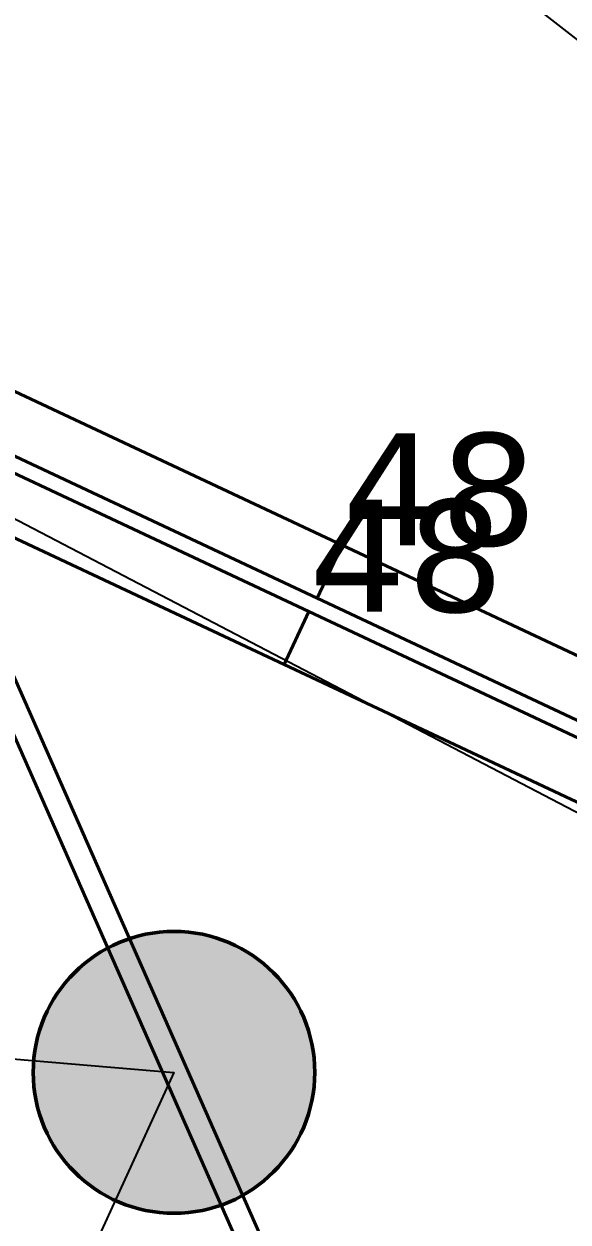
# Model space of a CAD drawing. Header units: millimetres. Extents: x -243740 to 150609, y -473655 to -165121.
# Drawn here: x 50245 to 51120, y -336630 to -334705 of the extents above; entities that cross this region are included whole.
import ezdxf

# ---------------------------------------------------------------- set-up
doc = ezdxf.new("R2010")
doc.units = ezdxf.units.MM
doc.layers.add('_Гр.ЩД-1C.10.4.I8.1', color=6, linetype='Continuous')
for name, color, linetype, lineweight in [('_освещение_dali', 3, 'Continuous', 50), ('DLX_FL1_LUM 222', 5, 'Continuous', 40), ('DLX_LUM 14', 5, 'Continuous', 40)]:
    doc.layers.add(name, color=color, linetype=linetype, lineweight=lineweight)
doc.styles.add('TableTextStyle', font='')
doc.styles.get('TableTextStyle').set_extended_font_data('VERDANA.TTF')
doc.linetypes.add('Truba', pattern='A,3e-05,[4,MSH_7,S=1,R=0,X=0,Y=0],-3.022072', length=3.022102)

# ---------------------------------------------------------------- blocks, each defined once
blk = doc.blocks.new('A$Caabd1818')
at = {"layer": 'DLX_FL1_LUM 222'}
for points in [[(45014, 62810.7, 0), (46786.6, 61978.9, 0)], [(46786.6, 61978.9, 0), (45014, 62810.7, 0)], [(46786.6, 61978.9, 0), (45014, 62810.7, 0)], [(45014, 62810.7, 0), (46786.6, 61978.9, 0)], [(46746.6, 61893.8, 0), (44974.1, 62725.6, 0)], [(44974.1, 62725.6, 0), (46746.6, 61893.8, 0)], [(44974.1, 62725.6, 0), (46746.6, 61893.8, 0)], [(46746.6, 61893.8, 0), (44974.1, 62725.6, 0)], [(44960.8, 62704.1, 0), (46733.3, 61872.3, 0)], [(46733.3, 61872.3, 0), (44960.8, 62704.1, 0)], [(46733.3, 61872.3, 0), (44960.8, 62704.1, 0)], [(44960.8, 62704.1, 0), (46733.3, 61872.3, 0)], [(46693.4, 61787.2, 0), (44920.8, 62619, 0)], [(44920.8, 62619, 0), (46693.4, 61787.2, 0)], [(44920.8, 62619, 0), (46693.4, 61787.2, 0)], [(46693.4, 61787.2, 0), (44920.8, 62619, 0)], [(46786.6, 61978.9, 0), (46746.6, 61893.8, 0)], [(46746.6, 61893.8, 0), (46786.6, 61978.9, 0)], [(46746.6, 61893.8, 0), (46786.6, 61978.9, 0)], [(46786.6, 61978.9, 0), (46746.6, 61893.8, 0)], [(46746.7, 61893.8, 0), (46786.6, 61978.9, 0)], [(46786.6, 61978.9, 0), (46746.7, 61893.8, 0)], [(46786.6, 61978.9, 0), (46746.7, 61893.8, 0)], [(46746.7, 61893.8, 0), (46786.6, 61978.9, 0)], [(46786.6, 61978.9, 0), (46786.6, 61978.9, 0)], [(46786.6, 61978.9, 0), (46786.6, 61978.9, 0)], [(46786.6, 61978.9, 0), (46786.6, 61978.9, 0)], [(46786.6, 61978.9, 0), (48559.1, 61147.1, 0)], [(48559.1, 61147.1, 0), (46786.6, 61978.9, 0)], [(46786.6, 61978.9, 0), (46786.6, 61978.9, 0)], [(48559.1, 61147.1, 0), (46786.6, 61978.9, 0)], [(46786.6, 61978.9, 0), (48559.1, 61147.1, 0)], [(46746.6, 61893.8, 0), (46746.6, 61893.8, 0)], [(46746.6, 61893.8, 0), (46746.6, 61893.8, 0)], [(48519.2, 61062, 0), (46746.7, 61893.8, 0)], [(46746.7, 61893.8, 0), (46746.7, 61893.8, 0)], [(46746.7, 61893.8, 0), (48519.2, 61062, 0)], [(46746.7, 61893.8, 0), (46746.7, 61893.8, 0)], [(46746.7, 61893.8, 0), (48519.2, 61062, 0)], [(48519.2, 61062, 0), (46746.7, 61893.8, 0)], [(46733.3, 61872.3, 0), (46693.4, 61787.2, 0)], [(46693.4, 61787.2, 0), (46733.3, 61872.3, 0)], [(46693.4, 61787.2, 0), (46733.3, 61872.3, 0)], [(46733.3, 61872.3, 0), (46693.4, 61787.2, 0)], [(46693.4, 61787.2, 0), (46733.3, 61872.3, 0)], [(46733.3, 61872.3, 0), (46693.4, 61787.2, 0)], [(46733.3, 61872.3, 0), (46693.4, 61787.2, 0)], [(46693.4, 61787.2, 0), (46733.3, 61872.3, 0)], [(46733.3, 61872.3, 0), (46733.3, 61872.3, 0)], [(46733.3, 61872.3, 0), (46733.3, 61872.3, 0)], [(46733.3, 61872.3, 0), (46733.3, 61872.3, 0)], [(46733.3, 61872.3, 0), (48505.8, 61040.5, 0)], [(48505.8, 61040.5, 0), (46733.3, 61872.3, 0)], [(46733.3, 61872.3, 0), (46733.3, 61872.3, 0)], [(48505.8, 61040.5, 0), (46733.3, 61872.3, 0)], [(46733.3, 61872.3, 0), (48505.8, 61040.5, 0)], [(46693.4, 61787.2, 0), (46693.4, 61787.2, 0)], [(46693.4, 61787.2, 0), (46693.4, 61787.2, 0)], [(48465.9, 60955.4, 0), (46693.4, 61787.2, 0)], [(46693.4, 61787.2, 0), (46693.4, 61787.2, 0)], [(46693.4, 61787.2, 0), (48465.9, 60955.4, 0)], [(46693.4, 61787.2, 0), (46693.4, 61787.2, 0)], [(46693.4, 61787.2, 0), (48465.9, 60955.4, 0)], [(48465.9, 60955.4, 0), (46693.4, 61787.2, 0)]]:
    blk.add_polyline3d(points, dxfattribs=at)
at = {"layer": 'DLX_LUM 14'}
for points in [[(46042.7, 62258.3, 0), (47017.1, 60049.7, 0)], [(47017.1, 60049.7, 0), (46042.7, 62258.3, 0)], [(47017.1, 60049.7, 0), (46042.7, 62258.3, 0)], [(46042.7, 62258.3, 0), (47017.1, 60049.7, 0)], [(46982.3, 60034.4, 0), (46007.9, 62243, 0)], [(46007.9, 62243, 0), (46982.3, 60034.4, 0)], [(46007.9, 62243, 0), (46982.3, 60034.4, 0)], [(46982.3, 60034.4, 0), (46007.9, 62243, 0)]]:
    blk.add_polyline3d(points, dxfattribs=at)
blk = doc.blocks.new('A$Cab2378fa')
at = {"lineweight": 25, "true_color": 0xfff5f5}
h = blk.add_hatch(color=7, dxfattribs=at)
h.dxf.hatch_style = 1
h.paths.add_polyline_path([(0, 0), (-141.6, -170.3, 0.174923), (3, -222.4, 0.197808), (162.3, -156.8)])
h.paths.add_polyline_path([(-163.2, 157.6), (0, 0), (147.8, 177.8, 0.175398), (3, 230.2, 0.209014)])
at = {"lineweight": 25}
h = blk.add_hatch(color=0, dxfattribs=at)
h.paths.add_polyline_path([(162.3, -156.8, 0.442338), (147.8, 177.8), (0, 0)])
h.paths.add_polyline_path([(-141.6, -170.3), (0, 0), (-163.2, 157.6, 0.430096)])
blk.add_circle((3, 3.9), 226.3)

msp = doc.modelspace()

# ---------------------------------------------------------------- linework, layer by layer
at = {"layer": '_Гр.ЩД-1C.10.4.I8.1', "ltscale": 100}
for points in [[(49420.8, -333398.9), (52260.7, -335606.6), (51606.6, -335895.1), (51648.6, -336241), (49994, -335377.7)], [(46348.8, -336039.7), (50486.2, -336389.5), (49786.7, -337914.6)]]:
    msp.add_lwpolyline(points, dxfattribs=at)

# ---------------------------------------------------------------- block references
at = {"layer": '_освещение_dali', "color": 5, "ltscale": 100}
msp.add_blockref('A$Cab2378fa', (50483.2, -336393.4), dxfattribs=at)
at = {"layer": 'Defpoints', "linetype": 'Truba', "ltscale": 100}
msp.add_blockref('A$Caabd1818', (3969.7, -397521.8), dxfattribs=at)

# ---------------------------------------------------------------- texts
at = {"layer": '_освещение_dali', "color": 213, "true_color": 0xcd85c3, "style": 'TableTextStyle'}
for p in [(50756.3, -335542.9), (50703, -335649.5)]:
    msp.add_text('48', height=180, dxfattribs=at).set_placement(p)

doc.saveas('drawing.dxf')
